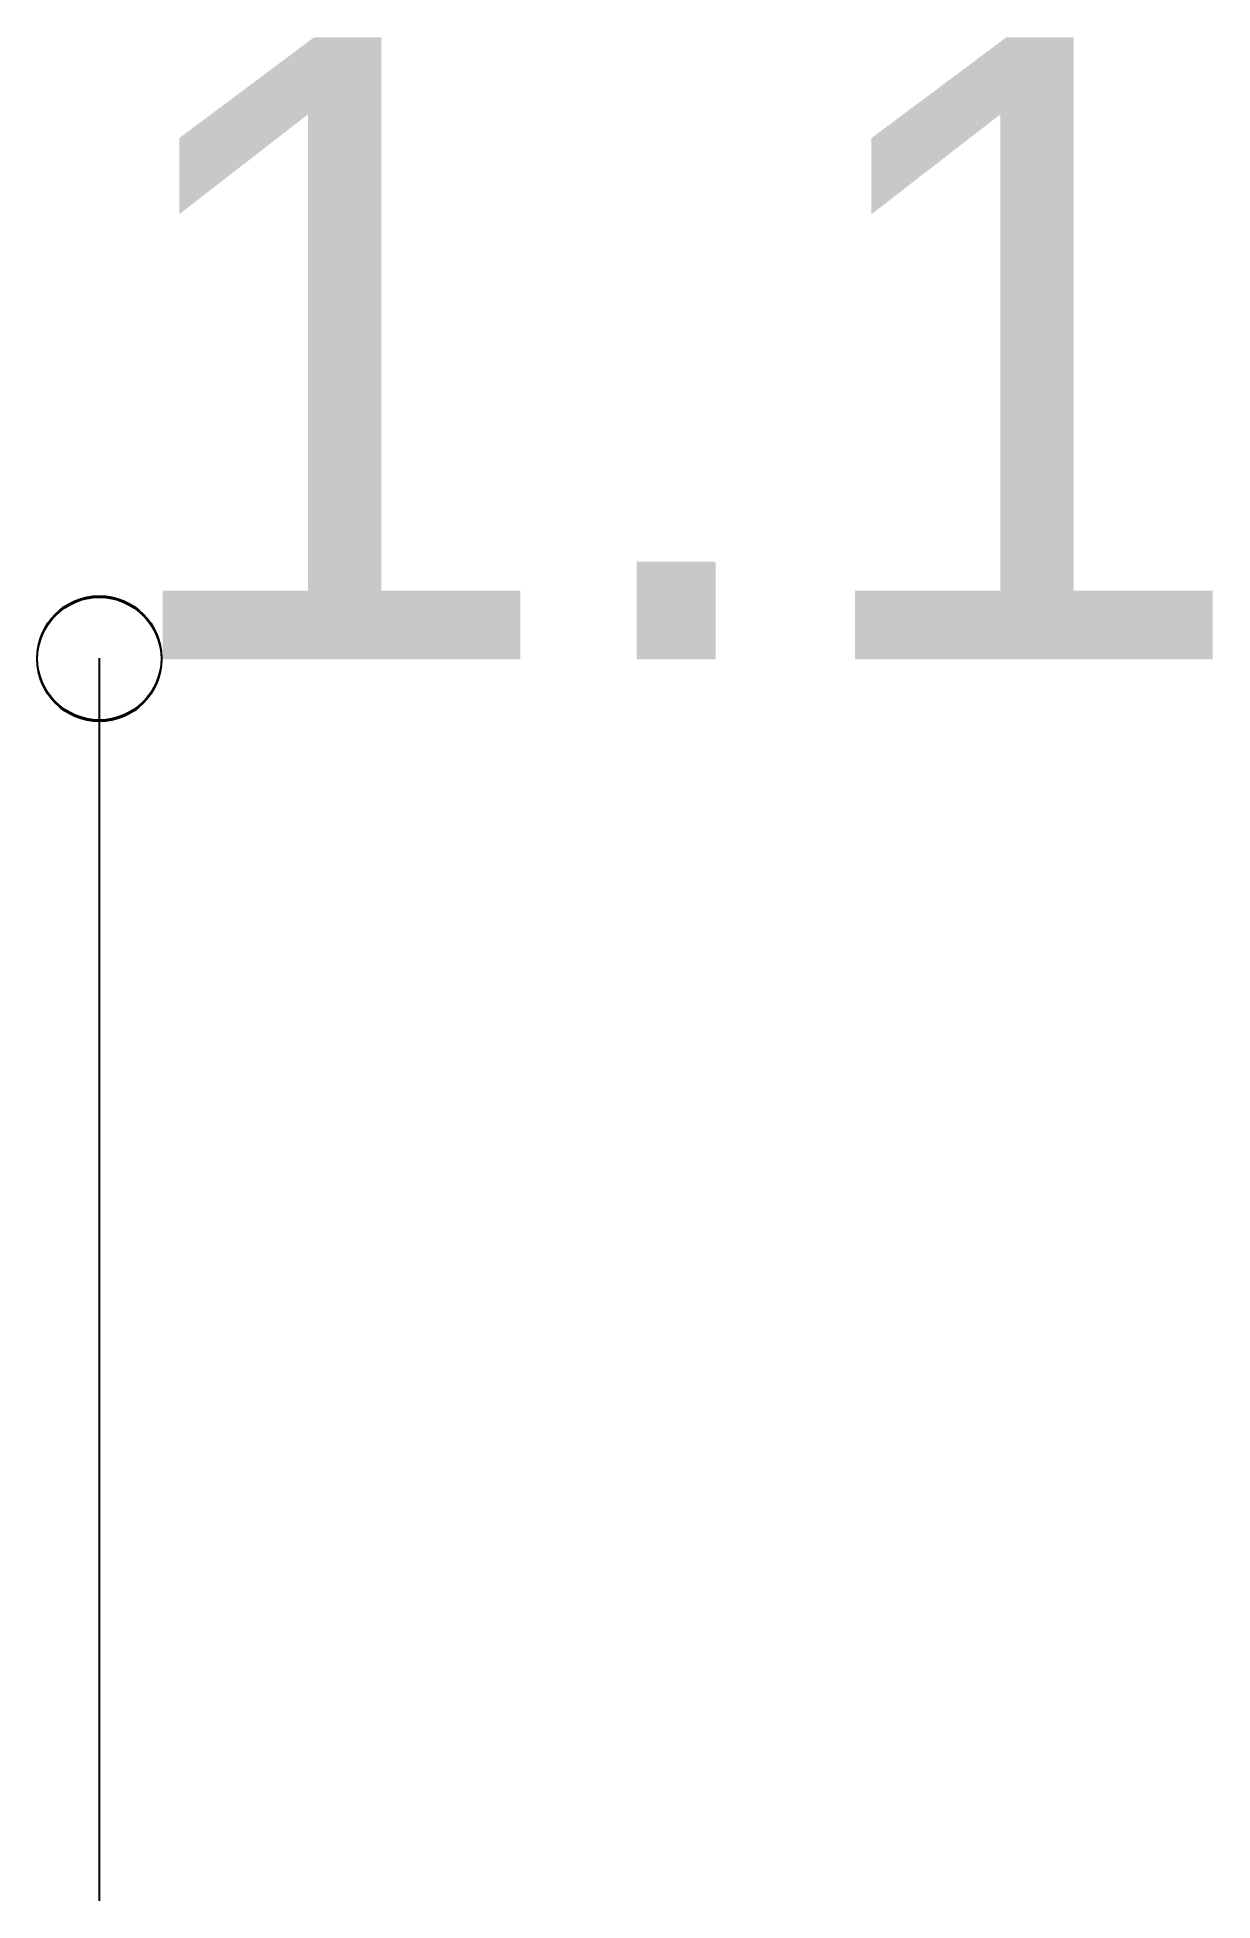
# Model space of a CAD drawing. Header units: millimetres. Extents: x -0.1 to 1.79, y 0 to 3.
import ezdxf

# ---------------------------------------------------------------- set-up
doc = ezdxf.new("R2010")
doc.units = ezdxf.units.MM

msp = doc.modelspace()

# ---------------------------------------------------------------- linework, layer by layer
at = {"layer": 'Shots', "color": 1}
msp.add_line((0, 0), (0, 2.002), dxfattribs=at)
at = {"layer": 'Shots', "color": 30}
msp.add_line((0, 0), (0, 2), dxfattribs=at)
at = {"layer": 'Shots', "color": 1}
msp.add_circle((0, 2.002), 0.1, dxfattribs=at)
at = {"layer": 'Shots', "color": 30}
msp.add_circle((0, 2), 0.1, dxfattribs=at)

# ---------------------------------------------------------------- texts
at = {"layer": 'Label'}
for p in [(0, 2.002), (0, 2)]:
    msp.add_text('1.1', height=1, dxfattribs=at).set_placement(p)

doc.saveas('drawing.dxf')
